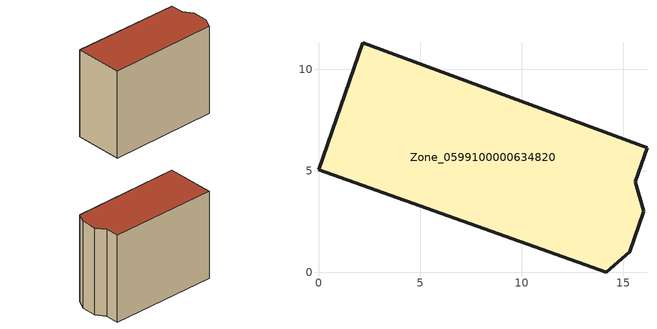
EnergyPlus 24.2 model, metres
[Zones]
Zone_0599100000634820
 floor ground (C_G): 2.17,11.31 16.16,6.13 15.58,4.45 15.99,3.01 15.31,1.03 14.15,0 0,5.05 z0
 wall outside (C_F): 16.16,6.13 2.17,11.31 0,5.05 14.15,0 15.31,1.03 15.99,3.01 15.58,4.45 16.16,6.13 z0:12.41
 roof outside (C_R): 14.15,0 15.31,1.03 15.99,3.01 15.58,4.45 16.16,6.13 2.17,11.31 0,5.05 z12.41
[BUILDING]
Pand.0599100000634820: North Axis=0; Terrain=City; Loads Convergence Tolerance Value=0.04; Temperature Convergence Tolerance Value=0.4; Solar Distribution=FullExterior; Maximum Number of Warmup Days=25; Minimum Number of Warmup Days=1
[Site:Location]
Rotterdam.The.Hague.AP_ZH_NLD Design_Conditions: Latitude=51.96; Longitude=4.45; Time Zone=1; Elevation=-4.5
[SITE:GROUNDTEMPERATURE:BUILDINGSURFACE]
18, 18, 18, 18, 18, 18, 18, 18, 18, 18, 18, 18
[MATERIAL] Thermal Absorptance=0.9; Solar Absorptance=0.7; Visible Absorptance=0.7
Name | Roughness | Thickness | Conductivity | Density | Specific Heat
G.TI.1946 | MediumSmooth | 0.15 | 1 | 540 | 1210
F.TI.1946 | Rough | 0.3 | 0.857143 | 1920 | 840
R.TI.1946 | MediumRough | 0.2 | 0.1 | 1500 | 1000
[CONSTRUCTION]
C_G: G.TI.1946
C_F: F.TI.1946
C_R: R.TI.1946
[ZONE]
Zone_0599100000634820: Type=1; Multiplier=1; Ceiling Height=Autocalculate; Volume=Autocalculate; Floor Area=autocalculate; Part of Total Floor Area=Yes
[ZONEINFILTRATION:DESIGNFLOWRATE]
Infil_Zone_0599100000634820: Zone or ZoneList or Space or SpaceList=Zone_0599100000634820; Schedule=AlwaysOn; Design Flow Rate Calculation Method=Flow/Area; Flow Rate per Floor Area=0.003; Constant Term Coefficient=1; Temperature Term Coefficient=0; Velocity Term Coefficient=0; Velocity Squared Term Coefficient=0
[HVACTEMPLATE:ZONE:IDEALLOADSAIRSYSTEM]
Zone_0599100000634820: Maximum Heating Supply Air Temperature=50; Minimum Cooling Supply Air Temperature=13; Maximum Heating Supply Air Humidity Ratio=0.0156; Minimum Cooling Supply Air Humidity Ratio=0.0077; Heating Limit=NoLimit; Cooling Limit=NoLimit; Dehumidification Control Type=ConstantSensibleHeatRatio; Cooling Sensible Heat Ratio=0.7; Dehumidification Setpoint=60; Humidification Control Type=None; Humidification Setpoint=30; Outdoor Air Method=None; Outdoor Air Flow Rate per Person=0.00944; Outdoor Air Flow Rate per Zone Floor Area=0; Outdoor Air Flow Rate per Zone=0; Demand Controlled Ventilation Type=None; Outdoor Air Economizer Type=NoEconomizer; Heat Recovery Type=None; Sensible Heat Recovery Effectiveness=0.7; Latent Heat Recovery Effectiveness=0.65
[ZONECONTROL:THERMOSTAT]
ThermostatControl_Zone_0599100000634820: Zone or ZoneList=Zone_0599100000634820; Control Type Schedule=DualSetpointControlType; Control 1=Thermostat_Zone_0599100000634820; Temperature Difference Between Cutout And Setpoint=0
[THERMOSTATSETPOINT:DUALSETPOINT]
Thermostat_Zone_0599100000634820: Heating Setpoint Temperature Schedule=HeatingSetpoint_Zone_0599100000634820; Cooling Setpoint Temperature Schedule=CoolingSetpoint_Zone_0599100000634820
[SCHEDULE:COMPACT]
HeatingSetpoint_Zone_0599100000634820: Through: 12/31, For: AllDays, Until: 24:00, 21
CoolingSetpoint_Zone_0599100000634820: Through: 12/31, For: AllDays, Until: 24:00, 24
DualSetpointControlType: Through: 12/31, For: AllDays, Until: 24:00, 4
AlwaysOn: Through: 12/31, For: AllDays, Until: 24:00, 1
